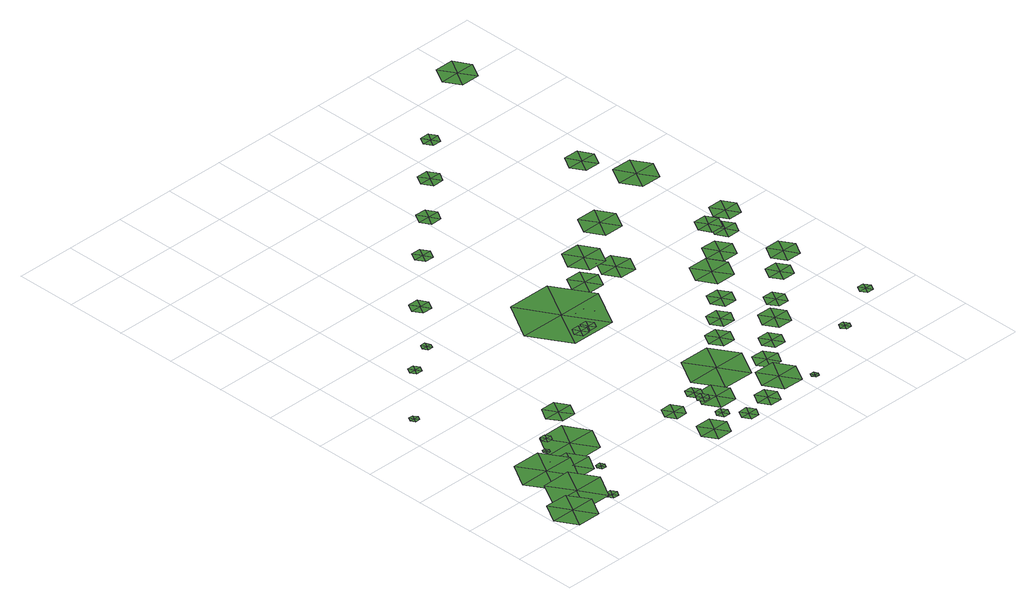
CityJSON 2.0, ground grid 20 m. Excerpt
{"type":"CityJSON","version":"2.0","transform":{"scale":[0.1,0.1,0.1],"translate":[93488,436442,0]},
"CityObjects":{
"tree1":{"type":"SolitaryVegetationObject","attributes":{"Point Count":3229,"Average Intensity":0,"Average Number of Returns":3.22},"geometry":[{"type":"MultiSurface","lod":"0","boundaries":[[[0,1,2]],[[0,3,1]],[[0,4,3]],[[0,5,4]],[[0,6,5]],[[0,2,6]]]}]},
"tree2":{"type":"SolitaryVegetationObject","attributes":{"Point Count":6074,"Average Intensity":0,"Average Number of Returns":3.72},"geometry":[{"type":"MultiSurface","lod":"0","boundaries":[[[7,8,9]],[[7,10,8]],[[7,11,10]],[[7,12,11]],[[7,13,12]],[[7,9,13]]]}]},
"tree3":{"type":"SolitaryVegetationObject","attributes":{"Point Count":80,"Average Intensity":0,"Average Number of Returns":1.75},"geometry":[{"type":"MultiSurface","lod":"0","boundaries":[[[14,15,16]],[[14,17,15]],[[14,18,17]],[[14,19,18]],[[14,20,19]],[[14,16,20]]]}]},
"tree4":{"type":"SolitaryVegetationObject","attributes":{"Point Count":938,"Average Intensity":0,"Average Number of Returns":1.68},"geometry":[{"type":"MultiSurface","lod":"0","boundaries":[[[21,22,23]],[[21,24,22]],[[21,25,24]],[[21,26,25]],[[21,27,26]],[[21,23,27]]]}]},
"tree5":{"type":"SolitaryVegetationObject","attributes":{"Point Count":247,"Average Intensity":0,"Average Number of Returns":3.3},"geometry":[{"type":"MultiSurface","lod":"0","boundaries":[[[28,29,30]],[[28,31,29]],[[28,32,31]],[[28,33,32]],[[28,34,33]],[[28,30,34]]]}]},
"tree6":{"type":"SolitaryVegetationObject","attributes":{"Point Count":2232,"Average Intensity":0,"Average Number of Returns":3.32},"geometry":[{"type":"MultiSurface","lod":"0","boundaries":[[[35,36,37]],[[35,38,36]],[[35,39,38]],[[35,40,39]],[[35,41,40]],[[35,37,41]]]}]},
"tree7":{"type":"SolitaryVegetationObject","attributes":{"Point Count":257,"Average Intensity":0,"Average Number of Returns":1.58},"geometry":[{"type":"MultiSurface","lod":"0","boundaries":[[[42,43,44]],[[42,45,43]],[[42,46,45]],[[42,47,46]],[[42,48,47]],[[42,44,48]]]}]},
"tree8":{"type":"SolitaryVegetationObject","attributes":{"Point Count":112,"Average Intensity":0,"Average Number of Returns":2.98},"geometry":[{"type":"MultiSurface","lod":"0","boundaries":[[[49,50,51]],[[49,52,50]],[[49,53,52]],[[49,54,53]],[[49,55,54]],[[49,51,55]]]}]},
"tree9":{"type":"SolitaryVegetationObject","attributes":{"Point Count":205,"Average Intensity":0,"Average Number of Returns":2.76},"geometry":[{"type":"MultiSurface","lod":"0","boundaries":[[[56,57,58]],[[56,59,57]],[[56,60,59]],[[56,61,60]],[[56,62,61]],[[56,58,62]]]}]},
"tree10":{"type":"SolitaryVegetationObject","attributes":{"Point Count":6010,"Average Intensity":0,"Average Number of Returns":3.45},"geometry":[{"type":"MultiSurface","lod":"0","boundaries":[[[63,64,65]],[[63,66,64]],[[63,67,66]],[[63,68,67]],[[63,69,68]],[[63,65,69]]]}]},
"tree11":{"type":"SolitaryVegetationObject","attributes":{"Point Count":162,"Average Intensity":0,"Average Number of Returns":2.76},"geometry":[{"type":"MultiSurface","lod":"0","boundaries":[[[70,71,72]],[[70,73,71]],[[70,74,73]],[[70,75,74]],[[70,76,75]],[[70,72,76]]]}]},
"tree12":{"type":"SolitaryVegetationObject","attributes":{"Point Count":544,"Average Intensity":0,"Average Number of Returns":1.64},"geometry":[{"type":"MultiSurface","lod":"0","boundaries":[[[77,78,79]],[[77,80,78]],[[77,81,80]],[[77,82,81]],[[77,83,82]],[[77,79,83]]]}]},
"tree13":{"type":"SolitaryVegetationObject","attributes":{"Point Count":193,"Average Intensity":0,"Average Number of Returns":3.03},"geometry":[{"type":"MultiSurface","lod":"0","boundaries":[[[84,85,86]],[[84,87,85]],[[84,88,87]],[[84,89,88]],[[84,90,89]],[[84,86,90]]]}]},
"tree14":{"type":"SolitaryVegetationObject","attributes":{"Point Count":2592,"Average Intensity":0,"Average Number of Returns":3.24},"geometry":[{"type":"MultiSurface","lod":"0","boundaries":[[[91,92,93]],[[91,94,92]],[[91,95,94]],[[91,96,95]],[[91,97,96]],[[91,93,97]]]}]},
"tree15":{"type":"SolitaryVegetationObject","attributes":{"Point Count":166,"Average Intensity":0,"Average Number of Returns":1.83},"geometry":[{"type":"MultiSurface","lod":"0","boundaries":[[[98,99,100]],[[98,101,99]],[[98,102,101]],[[98,103,102]],[[98,104,103]],[[98,100,104]]]}]},
"tree16":{"type":"SolitaryVegetationObject","attributes":{"Point Count":468,"Average Intensity":0,"Average Number of Returns":3.57},"geometry":[{"type":"MultiSurface","lod":"0","boundaries":[[[105,106,107]],[[105,108,106]],[[105,109,108]],[[105,110,109]],[[105,111,110]],[[105,107,111]]]}]},
"tree17":{"type":"SolitaryVegetationObject","attributes":{"Point Count":855,"Average Intensity":0,"Average Number of Returns":3.56},"geometry":[{"type":"MultiSurface","lod":"0","boundaries":[[[112,113,114]],[[112,115,113]],[[112,116,115]],[[112,117,116]],[[112,118,117]],[[112,114,118]]]}]},
"tree18":{"type":"SolitaryVegetationObject","attributes":{"Point Count":396,"Average Intensity":0,"Average Number of Returns":3.62},"geometry":[{"type":"MultiSurface","lod":"0","boundaries":[[[119,120,121]],[[119,122,120]],[[119,123,122]],[[119,124,123]],[[119,125,124]],[[119,121,125]]]}]},
"tree19":{"type":"SolitaryVegetationObject","attributes":{"Point Count":510,"Average Intensity":0,"Average Number of Returns":3.21},"geometry":[{"type":"MultiSurface","lod":"0","boundaries":[[[126,127,128]],[[126,129,127]],[[126,130,129]],[[126,131,130]],[[126,132,131]],[[126,128,132]]]}]},
"tree20":{"type":"SolitaryVegetationObject","attributes":{"Point Count":1266,"Average Intensity":0,"Average Number of Returns":3.72},"geometry":[{"type":"MultiSurface","lod":"0","boundaries":[[[133,134,135]],[[133,136,134]],[[133,137,136]],[[133,138,137]],[[133,139,138]],[[133,135,139]]]}]},
"tree21":{"type":"SolitaryVegetationObject","attributes":{"Point Count":2485,"Average Intensity":0,"Average Number of Returns":3.53},"geometry":[{"type":"MultiSurface","lod":"0","boundaries":[[[140,141,142]],[[140,143,141]],[[140,144,143]],[[140,145,144]],[[140,146,145]],[[140,142,146]]]}]},
"tree22":{"type":"SolitaryVegetationObject","attributes":{"Point Count":1357,"Average Intensity":0,"Average Number of Returns":3.42},"geometry":[{"type":"MultiSurface","lod":"0","boundaries":[[[147,148,149]],[[147,150,148]],[[147,151,150]],[[147,152,151]],[[147,153,152]],[[147,149,153]]]}]},
"tree23":{"type":"SolitaryVegetationObject","attributes":{"Point Count":298,"Average Intensity":0,"Average Number of Returns":2.17},"geometry":[{"type":"MultiSurface","lod":"0","boundaries":[[[154,155,156]],[[154,157,155]],[[154,158,157]],[[154,159,158]],[[154,160,159]],[[154,156,160]]]}]},
"tree24":{"type":"SolitaryVegetationObject","attributes":{"Point Count":8478,"Average Intensity":0,"Average Number of Returns":3.62},"geometry":[{"type":"MultiSurface","lod":"0","boundaries":[[[161,162,163]],[[161,164,162]],[[161,165,164]],[[161,166,165]],[[161,167,166]],[[161,163,167]]]}]},
"tree25":{"type":"SolitaryVegetationObject","attributes":{"Point Count":481,"Average Intensity":0,"Average Number of Returns":2.79},"geometry":[{"type":"MultiSurface","lod":"0","boundaries":[[[168,169,170]],[[168,171,169]],[[168,172,171]],[[168,173,172]],[[168,174,173]],[[168,170,174]]]}]},
"tree26":{"type":"SolitaryVegetationObject","attributes":{"Point Count":2780,"Average Intensity":0,"Average Number of Returns":1.57},"geometry":[{"type":"MultiSurface","lod":"0","boundaries":[[[175,176,177]],[[175,178,176]],[[175,179,178]],[[175,180,179]],[[175,181,180]],[[175,177,181]]]}]},
"tree27":{"type":"SolitaryVegetationObject","attributes":{"Point Count":7135,"Average Intensity":0,"Average Number of Returns":3.91},"geometry":[{"type":"MultiSurface","lod":"0","boundaries":[[[182,183,184]],[[182,185,183]],[[182,186,185]],[[182,187,186]],[[182,188,187]],[[182,184,188]]]}]},
"tree28":{"type":"SolitaryVegetationObject","attributes":{"Point Count":672,"Average Intensity":0,"Average Number of Returns":3.07},"geometry":[{"type":"MultiSurface","lod":"0","boundaries":[[[189,190,191]],[[189,192,190]],[[189,193,192]],[[189,194,193]],[[189,195,194]],[[189,191,195]]]}]},
"tree29":{"type":"SolitaryVegetationObject","attributes":{"Point Count":1127,"Average Intensity":0,"Average Number of Returns":3.47},"geometry":[{"type":"MultiSurface","lod":"0","boundaries":[[[196,197,198]],[[196,199,197]],[[196,200,199]],[[196,201,200]],[[196,202,201]],[[196,198,202]]]}]},
"tree30":{"type":"SolitaryVegetationObject","attributes":{"Point Count":134,"Average Intensity":0,"Average Number of Returns":1.59},"geometry":[{"type":"MultiSurface","lod":"0","boundaries":[[[203,204,205]],[[203,206,204]],[[203,207,206]],[[203,208,207]],[[203,209,208]],[[203,205,209]]]}]},
"tree31":{"type":"SolitaryVegetationObject","attributes":{"Point Count":1797,"Average Intensity":0,"Average Number of Returns":3.61},"geometry":[{"type":"MultiSurface","lod":"0","boundaries":[[[210,211,212]],[[210,213,211]],[[210,214,213]],[[210,215,214]],[[210,216,215]],[[210,212,216]]]}]},
"tree32":{"type":"SolitaryVegetationObject","attributes":{"Point Count":1811,"Average Intensity":0,"Average Number of Returns":3.5},"geometry":[{"type":"MultiSurface","lod":"0","boundaries":[[[217,218,219]],[[217,220,218]],[[217,221,220]],[[217,222,221]],[[217,223,222]],[[217,219,223]]]}]},
"tree33":{"type":"SolitaryVegetationObject","attributes":{"Point Count":1550,"Average Intensity":0,"Average Number of Returns":3.48},"geometry":[{"type":"MultiSurface","lod":"0","boundaries":[[[224,225,226]],[[224,227,225]],[[224,228,227]],[[224,229,228]],[[224,230,229]],[[224,226,230]]]}]},
"tree34":{"type":"SolitaryVegetationObject","attributes":{"Point Count":2184,"Average Intensity":0,"Average Number of Returns":3.52},"geometry":[{"type":"MultiSurface","lod":"0","boundaries":[[[231,232,233]],[[231,234,232]],[[231,235,234]],[[231,236,235]],[[231,237,236]],[[231,233,237]]]}]},
"tree35":{"type":"SolitaryVegetationObject","attributes":{"Point Count":2405,"Average Intensity":0,"Average Number of Returns":3.79},"geometry":[{"type":"MultiSurface","lod":"0","boundaries":[[[238,239,240]],[[238,241,239]],[[238,242,241]],[[238,243,242]],[[238,244,243]],[[238,240,244]]]}]},
"tree36":{"type":"SolitaryVegetationObject","attributes":{"Point Count":1649,"Average Intensity":0,"Average Number of Returns":3.82},"geometry":[{"type":"MultiSurface","lod":"0","boundaries":[[[245,246,247]],[[245,248,246]],[[245,249,248]],[[245,250,249]],[[245,251,250]],[[245,247,251]]]}]},
"tree37":{"type":"SolitaryVegetationObject","attributes":{"Point Count":1961,"Average Intensity":0,"Average Number of Returns":3.26},"geometry":[{"type":"MultiSurface","lod":"0","boundaries":[[[252,253,254]],[[252,255,253]],[[252,256,255]],[[252,257,256]],[[252,258,257]],[[252,254,258]]]}]},
"tree38":{"type":"SolitaryVegetationObject","attributes":{"Point Count":2983,"Average Intensity":0,"Average Number of Returns":3.52},"geometry":[{"type":"MultiSurface","lod":"0","boundaries":[[[259,260,261]],[[259,262,260]],[[259,263,262]],[[259,264,263]],[[259,265,264]],[[259,261,265]]]}]},
"tree39":{"type":"SolitaryVegetationObject","attributes":{"Point Count":995,"Average Intensity":0,"Average Number of Returns":1.52},"geometry":[{"type":"MultiSurface","lod":"0","boundaries":[[[266,267,268]],[[266,269,267]],[[266,270,269]],[[266,271,270]],[[266,272,271]],[[266,268,272]]]}]},
"tree40":{"type":"SolitaryVegetationObject","attributes":{"Point Count":1847,"Average Intensity":0,"Average Number of Returns":3.52},"geometry":[{"type":"MultiSurface","lod":"0","boundaries":[[[273,274,275]],[[273,276,274]],[[273,277,276]],[[273,278,277]],[[273,279,278]],[[273,275,279]]]}]},
"tree41":{"type":"SolitaryVegetationObject","attributes":{"Point Count":79,"Average Intensity":0,"Average Number of Returns":1.67},"geometry":[{"type":"MultiSurface","lod":"0","boundaries":[[[280,281,282]],[[280,283,281]],[[280,284,283]],[[280,285,284]],[[280,286,285]],[[280,282,286]]]}]},
"tree42":{"type":"SolitaryVegetationObject","attributes":{"Point Count":1281,"Average Intensity":0,"Average Number of Returns":3.38},"geometry":[{"type":"MultiSurface","lod":"0","boundaries":[[[287,288,289]],[[287,290,288]],[[287,291,290]],[[287,292,291]],[[287,293,292]],[[287,289,293]]]}]},
"tree43":{"type":"SolitaryVegetationObject","attributes":{"Point Count":4214,"Average Intensity":0,"Average Number of Returns":3.39},"geometry":[{"type":"MultiSurface","lod":"0","boundaries":[[[294,295,296]],[[294,297,295]],[[294,298,297]],[[294,299,298]],[[294,300,299]],[[294,296,300]]]}]},
"tree44":{"type":"SolitaryVegetationObject","attributes":{"Point Count":2722,"Average Intensity":0,"Average Number of Returns":4.06},"geometry":[{"type":"MultiSurface","lod":"0","boundaries":[[[301,302,303]],[[301,304,302]],[[301,305,304]],[[301,306,305]],[[301,307,306]],[[301,303,307]]]}]},
"tree45":{"type":"SolitaryVegetationObject","attributes":{"Point Count":6290,"Average Intensity":0,"Average Number of Returns":3.35},"geometry":[{"type":"MultiSurface","lod":"0","boundaries":[[[308,309,310]],[[308,311,309]],[[308,312,311]],[[308,313,312]],[[308,314,313]],[[308,310,314]]]}]},
"tree46":{"type":"SolitaryVegetationObject","attributes":{"Point Count":1500,"Average Intensity":0,"Average Number of Returns":3.38},"geometry":[{"type":"MultiSurface","lod":"0","boundaries":[[[315,316,317]],[[315,318,316]],[[315,319,318]],[[315,320,319]],[[315,321,320]],[[315,317,321]]]}]},
"tree47":{"type":"SolitaryVegetationObject","attributes":{"Point Count":2729,"Average Intensity":0,"Average Number of Returns":3.61},"geometry":[{"type":"MultiSurface","lod":"0","boundaries":[[[322,323,324]],[[322,325,323]],[[322,326,325]],[[322,327,326]],[[322,328,327]],[[322,324,328]]]}]},
"tree48":{"type":"SolitaryVegetationObject","attributes":{"Point Count":92,"Average Intensity":0,"Average Number of Returns":1.86},"geometry":[{"type":"MultiSurface","lod":"0","boundaries":[[[329,330,331]],[[329,332,330]],[[329,333,332]],[[329,334,333]],[[329,335,334]],[[329,331,335]]]}]},
"tree49":{"type":"SolitaryVegetationObject","attributes":{"Point Count":2190,"Average Intensity":0,"Average Number of Returns":3.5},"geometry":[{"type":"MultiSurface","lod":"0","boundaries":[[[336,337,338]],[[336,339,337]],[[336,340,339]],[[336,341,340]],[[336,342,341]],[[336,338,342]]]}]},
"tree50":{"type":"SolitaryVegetationObject","attributes":{"Point Count":1112,"Average Intensity":0,"Average Number of Returns":3.31},"geometry":[{"type":"MultiSurface","lod":"0","boundaries":[[[343,344,345]],[[343,346,344]],[[343,347,346]],[[343,348,347]],[[343,349,348]],[[343,345,349]]]}]},
"tree51":{"type":"SolitaryVegetationObject","attributes":{"Point Count":539,"Average Intensity":0,"Average Number of Returns":2.82},"geometry":[{"type":"MultiSurface","lod":"0","boundaries":[[[350,351,352]],[[350,353,351]],[[350,354,353]],[[350,355,354]],[[350,356,355]],[[350,352,356]]]}]},
"tree52":{"type":"SolitaryVegetationObject","attributes":{"Point Count":1985,"Average Intensity":0,"Average Number of Returns":3.76},"geometry":[{"type":"MultiSurface","lod":"0","boundaries":[[[357,358,359]],[[357,360,358]],[[357,361,360]],[[357,362,361]],[[357,363,362]],[[357,359,363]]]}]},
"tree53":{"type":"SolitaryVegetationObject","attributes":{"Point Count":2595,"Average Intensity":0,"Average Number of Returns":3.69},"geometry":[{"type":"MultiSurface","lod":"0","boundaries":[[[364,365,366]],[[364,367,365]],[[364,368,367]],[[364,369,368]],[[364,370,369]],[[364,366,370]]]}]},
"tree54":{"type":"SolitaryVegetationObject","attributes":{"Point Count":501,"Average Intensity":0,"Average Number of Returns":1.77},"geometry":[{"type":"MultiSurface","lod":"0","boundaries":[[[371,372,373]],[[371,374,372]],[[371,375,374]],[[371,376,375]],[[371,377,376]],[[371,373,377]]]}]},
"tree55":{"type":"SolitaryVegetationObject","attributes":{"Point Count":739,"Average Intensity":0,"Average Number of Returns":1.51},"geometry":[{"type":"MultiSurface","lod":"0","boundaries":[[[378,379,380]],[[378,381,379]],[[378,382,381]],[[378,383,382]],[[378,384,383]],[[378,380,384]]]}]},
"tree56":{"type":"SolitaryVegetationObject","attributes":{"Point Count":67,"Average Intensity":0,"Average Number of Returns":1.93},"geometry":[{"type":"MultiSurface","lod":"0","boundaries":[[[385,386,387]],[[385,388,386]],[[385,389,388]],[[385,390,389]],[[385,391,390]],[[385,387,391]]]}]}
},
"vertices":[
[82,66,0],[44,132,0],[6,66,0],[120,132,0],[159,66,0],[120,0,0],[44,0,0],
[159,127,0],[111,209,0],[64,127,0],[206,209,0],[254,127,0],[206,45,0],[111,45,0],
[217,42,0],[207,59,0],[197,42,0],[227,59,0],[237,42,0],[227,25,0],[207,25,0],
[167,256,0],[119,338,0],[71,256,0],[214,338,0],[262,256,0],[214,173,0],[119,173,0],
[87,706,0],[79,720,0],[71,706,0],[95,720,0],[103,706,0],[95,692,0],[79,692,0],
[239,223,0],[206,280,0],[173,223,0],[271,280,0],[304,223,0],[271,167,0],[206,167,0],
[238,327,0],[232,337,0],[226,327,0],[243,337,0],[249,327,0],[243,316,0],[232,316,0],
[295,164,0],[287,177,0],[280,164,0],[302,177,0],[310,164,0],[302,151,0],[287,151,0],
[282,371,0],[273,387,0],[264,371,0],[291,387,0],[300,371,0],[291,356,0],[273,356,0],
[313,307,0],[269,385,0],[224,307,0],[358,385,0],[403,307,0],[358,230,0],[269,230,0],
[261,876,0],[250,894,0],[240,876,0],[271,894,0],[282,876,0],[271,858,0],[250,858,0],
[400,441,0],[376,483,0],[351,441,0],[425,483,0],[449,441,0],[425,399,0],[376,399,0],
[367,935,0],[358,951,0],[349,935,0],[376,951,0],[384,935,0],[376,920,0],[358,920,0],
[652,66,0],[626,111,0],[601,66,0],[678,111,0],[704,66,0],[678,22,0],[626,22,0],
[632,208,0],[614,240,0],[595,208,0],[651,240,0],[670,208,0],[651,176,0],[614,176,0],
[726,107,0],[716,125,0],[705,107,0],[737,125,0],[748,107,0],[737,88,0],[716,88,0],
[777,51,0],[763,76,0],[748,51,0],[792,76,0],[807,51,0],[792,25,0],[763,25,0],
[742,200,0],[731,218,0],[720,200,0],[752,218,0],[763,200,0],[752,182,0],[731,182,0],
[741,234,0],[727,258,0],[713,234,0],[754,258,0],[768,234,0],[754,210,0],[727,210,0],
[495,1089,0],[479,1118,0],[462,1089,0],[512,1118,0],[529,1089,0],[512,1060,0],[479,1060,0],
[772,177,0],[743,227,0],[714,177,0],[801,227,0],[829,177,0],[801,127,0],[743,127,0],
[872,70,0],[852,104,0],[832,70,0],[892,104,0],[912,70,0],[892,35,0],[852,35,0],
[731,680,0],[719,702,0],[706,680,0],[744,702,0],[756,680,0],[744,658,0],[719,658,0],
[873,277,0],[822,366,0],[770,277,0],[925,366,0],[977,277,0],[925,187,0],[822,187,0],
[764,682,0],[752,703,0],[740,682,0],[776,703,0],[788,682,0],[776,661,0],[752,661,0],
[749,775,0],[675,905,0],[600,775,0],[824,905,0],[899,775,0],[824,646,0],[675,646,0],
[969,122,0],[935,181,0],[901,122,0],[1004,181,0],[1038,122,0],[1004,63,0],[935,63,0],
[799,722,0],[783,750,0],[767,722,0],[814,750,0],[830,722,0],[814,695,0],[783,695,0],
[681,1263,0],[665,1291,0],[649,1263,0],[696,1291,0],[712,1263,0],[696,1236,0],[665,1236,0],
[1046,53,0],[1040,65,0],[1033,53,0],[1053,65,0],[1060,53,0],[1053,42,0],[1040,42,0],
[1005,205,0],[983,243,0],[962,205,0],[1026,243,0],[1048,205,0],[1026,168,0],[983,168,0],
[986,376,0],[964,413,0],[942,376,0],[1007,413,0],[1029,376,0],[1007,338,0],[964,338,0],
[1083,263,0],[1063,297,0],[1043,263,0],[1102,297,0],[1122,263,0],[1102,228,0],[1063,228,0],
[912,843,0],[886,889,0],[859,843,0],[939,889,0],[966,843,0],[939,796,0],[886,796,0],
[1055,442,0],[1034,478,0],[1013,442,0],[1076,478,0],[1097,442,0],[1076,406,0],[1034,406,0],
[829,1387,0],[810,1419,0],[791,1387,0],[847,1419,0],[866,1387,0],[847,1355,0],[810,1355,0],
[1167,335,0],[1142,378,0],[1117,335,0],[1192,378,0],[1217,335,0],[1192,291,0],[1142,291,0],
[997,931,0],[965,987,0],[932,931,0],[1029,987,0],[1061,931,0],[1029,875,0],[965,875,0],
[1030,835,0],[1001,885,0],[972,835,0],[1059,885,0],[1087,835,0],[1059,785,0],[1001,785,0],
[1129,512,0],[1107,549,0],[1086,512,0],[1150,549,0],[1172,512,0],[1150,474,0],[1107,474,0],
[1280,165,0],[1271,182,0],[1261,165,0],[1290,182,0],[1299,165,0],[1290,149,0],[1271,149,0],
[1235,398,0],[1217,430,0],[1198,398,0],[1253,430,0],[1272,398,0],[1253,366,0],[1217,366,0],
[1205,625,0],[1172,682,0],[1140,625,0],[1238,682,0],[1271,625,0],[1238,568,0],[1172,568,0],
[968,1518,0],[949,1551,0],[930,1518,0],[986,1551,0],[1005,1518,0],[986,1486,0],[949,1486,0],
[1153,1022,0],[1120,1078,0],[1088,1022,0],[1186,1078,0],[1218,1022,0],[1186,965,0],[1120,965,0],
[1341,488,0],[1320,525,0],[1299,488,0],[1363,525,0],[1384,488,0],[1363,451,0],[1320,451,0],
[1293,681,0],[1267,726,0],[1241,681,0],[1319,726,0],[1345,681,0],[1319,636,0],[1267,636,0],
[1454,255,0],[1443,275,0],[1431,255,0],[1465,275,0],[1477,255,0],[1465,235,0],[1443,235,0],
[1421,553,0],[1396,597,0],[1370,553,0],[1446,597,0],[1472,553,0],[1446,509,0],[1396,509,0],
[1106,1654,0],[1091,1679,0],[1077,1654,0],[1121,1679,0],[1135,1654,0],[1121,1628,0],[1091,1628,0],
[1365,797,0],[1344,833,0],[1323,797,0],[1386,833,0],[1407,797,0],[1386,760,0],[1344,760,0],
[1382,748,0],[1361,783,0],[1341,748,0],[1402,783,0],[1423,748,0],[1402,712,0],[1361,712,0],
[1449,814,0],[1425,856,0],[1401,814,0],[1473,856,0],[1497,814,0],[1473,772,0],[1425,772,0],
[1335,1275,0],[1310,1319,0],[1285,1275,0],[1360,1319,0],[1385,1275,0],[1360,1232,0],[1310,1232,0],
[1400,1122,0],[1366,1182,0],[1331,1122,0],[1435,1182,0],[1469,1122,0],[1435,1062,0],[1366,1062,0],
[1395,1835,0],[1365,1888,0],[1334,1835,0],[1426,1888,0],[1457,1835,0],[1426,1782,0],[1365,1782,0]
]}
